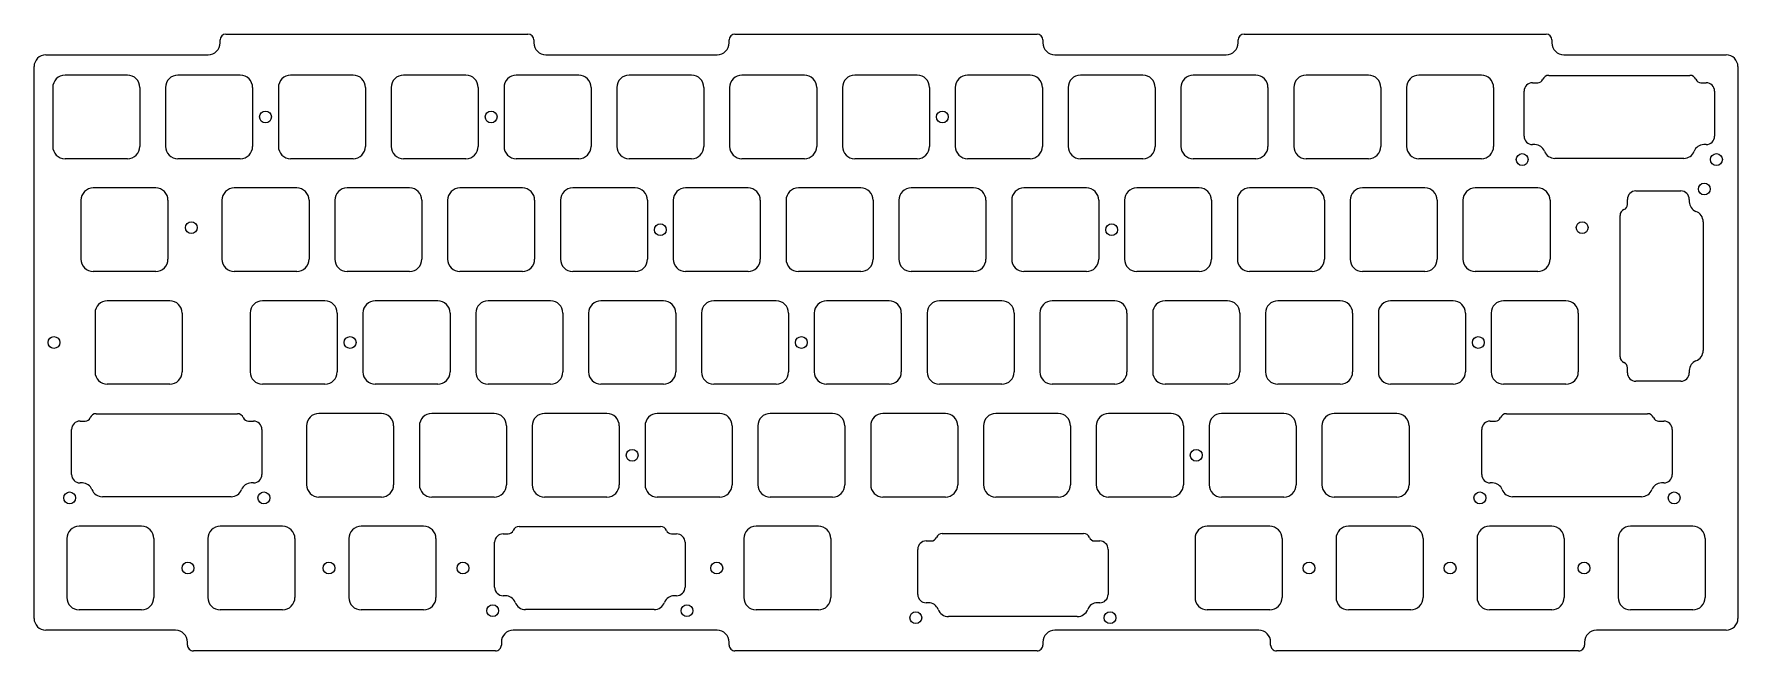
# Model space of a CAD drawing. Header units: millimetres. Extents: x -10 to 277, y -90 to 14.
import ezdxf

# ---------------------------------------------------------------- set-up
doc = ezdxf.new("R2010")
doc.units = ezdxf.units.MM
doc.layers.add('BLACK', color=7, linetype='CONTINUOUS')
doc.layers.add('Edge.Cuts', color=53, linetype='CONTINUOUS')

msp = doc.modelspace()

# ---------------------------------------------------------------- linework, layer by layer
at = {"layer": 'BLACK', "linetype": 'Continuous'}
for p, q in [((12.41875, -31.05), (1.868749, -31.05)), ((-0.20625, -33.125), (-0.20625, -43.075001)), ((14.49375, -33.125), (14.49375, -43.075)), ((12.41875, -45.15), (1.86875, -45.15))]:
    msp.add_line(p, q, dxfattribs=at)
at = {"layer": 'BLACK'}
for centre, radius, start, end in [((1.868754, -33.125004), 2.075004, 90.00013806, 179.99988955), ((12.41875, -33.125), 2.075, 0, 90), ((1.868752, -43.074998), 2.075002, 180.00008284, 269.99994478), ((12.41875, -43.075), 2.075, 270, 0)]:
    msp.add_arc(centre, radius, start, end, dxfattribs=at)
at = {"layer": 'Edge.Cuts', "linetype": 'Continuous'}
for p, q in [((20.9, 12.5), (20.9, 13)), ((21.9, 14), (72.9, 14)), ((73.9, 13), (73.9, 12.5)), ((106.85, 12.5), (106.85, 13)), ((107.85, 14), (158.85, 14)), ((159.85, 13), (159.85, 12.5)), ((192.8, 12.5), (192.8, 13)), ((193.8, 14), (244.8, 14)), ((245.8, 13), (245.8, 12.5)), ((-8.5, 10.5), (18.9, 10.5)), ((75.9, 10.5), (104.85, 10.5)), ((161.85, 10.5), (190.8, 10.5)), ((247.8, 10.5), (275.2, 10.5)), ((-10.5, -84.7), (-10.5, 8.5)), ((5.275, 7.05), (-5.275, 7.05)), ((24.325, 7.05), (13.775, 7.05)), ((43.375, 7.05), (32.825, 7.05)), ((62.425, 7.05), (51.875, 7.05)), ((81.475, 7.05), (70.925, 7.05)), ((100.525, 7.05), (89.975, 7.05)), ((119.575, 7.05), (109.025, 7.05)), ((138.625, 7.05), (128.075, 7.05)), ((157.675, 7.05), (147.125, 7.05)), ((176.725, 7.05), (166.175, 7.05)), ((195.775, 7.05), (185.225, 7.05)), ((214.825, 7.05), (204.275, 7.05)), ((233.875, 7.05), (223.325, 7.05)), ((242.52436, 5.77544), (243.38997, 5.77544)), ((245.24718, 7.0276), (269.10242, 7.0276)), ((270.95963, 5.77544), (271.82524, 5.77544)), ((277.2, 8.5), (277.2, -84.7)), ((-7.35, 4.975), (-7.35, -4.975)), ((7.35, 4.975), (7.35, -4.975)), ((11.7, 4.975), (11.7, -4.975)), ((26.4, 4.975), (26.4, -4.975)), ((30.75, 4.975), (30.75, -4.975)), ((45.45, 4.975), (45.45, -4.975)), ((49.8, 4.975), (49.8, -4.975)), ((64.5, 4.975), (64.5, -4.975)), ((68.85, 4.975), (68.85, -4.975)), ((83.55, 4.975), (83.55, -4.975)), ((87.9, 4.975), (87.9, -4.975)), ((102.6, 4.975), (102.6, -4.975)), ((106.95, 4.975), (106.95, -4.975)), ((121.65, 4.975), (121.65, -4.975)), ((126, 4.975), (126, -4.975)), ((140.7, 4.975), (140.7, -4.975)), ((145.05, 4.975), (145.05, -4.975)), ((159.75, 4.975), (159.75, -4.975)), ((164.1, 4.975), (164.1, -4.975)), ((178.8, 4.975), (178.8, -4.975)), ((183.15, 4.975), (183.15, -4.975)), ((197.85, 4.975), (197.85, -4.975)), ((202.2, 4.975), (202.2, -4.975)), ((216.9, 4.975), (216.9, -4.975)), ((221.25, 4.975), (221.25, -4.975)), ((235.95, 4.975), (235.95, -4.975)), ((241.09936, -3.25044), (241.09936, 4.35044)), ((273.25024, 4.35044), (273.25024, -3.25044)), ((242.9284, -4.67544), (242.52436, -4.67544)), ((271.82524, -4.67544), (271.4212, -4.67544)), ((5.275, -7.05), (-5.275, -7.05)), ((24.325, -7.05), (13.775, -7.05)), ((43.375, -7.05), (32.825, -7.05)), ((62.425, -7.05), (51.875, -7.05)), ((81.475, -7.05), (70.925, -7.05)), ((100.525, -7.05), (89.975, -7.05)), ((119.575, -7.05), (109.025, -7.05)), ((138.625, -7.05), (128.075, -7.05)), ((157.675, -7.05), (147.125, -7.05)), ((176.725, -7.05), (166.175, -7.05)), ((195.775, -7.05), (185.225, -7.05)), ((214.825, -7.05), (204.275, -7.05)), ((233.875, -7.05), (223.325, -7.05)), ((268.0503, -7.01191), (246.2993, -7.01191)), ((-2.587499, -14.074999), (-2.587499, -24.025001)), ((10.0375, -12), (-0.5125, -12)), ((12.1125, -14.075), (12.112501, -14.075)), ((12.112501, -14.075), (12.112501, -24.025)), ((21.225, -14.075), (21.225, -24.025)), ((33.85, -12), (23.3, -12)), ((35.925, -14.075), (35.925, -24.025)), ((40.275, -14.075), (40.275, -24.025)), ((52.9, -12), (42.35, -12)), ((54.975, -14.075), (54.975, -24.025)), ((59.325, -14.075), (59.325, -24.025)), ((71.95, -12), (61.4, -12)), ((74.025, -14.075), (74.025, -24.025)), ((78.375, -14.075), (78.375, -24.025)), ((91, -12), (80.45, -12)), ((93.075, -14.075), (93.075, -24.025)), ((97.425, -14.075), (97.425, -24.025)), ((110.05, -12), (99.5, -12)), ((112.125, -14.075), (112.125, -24.025)), ((116.475, -14.075), (116.475, -24.025)), ((129.1, -12), (118.55, -12)), ((131.175, -14.075), (131.175, -24.025)), ((135.525, -14.075), (135.525, -24.025)), ((148.15, -12), (137.6, -12)), ((150.225, -14.075), (150.225, -24.025)), ((154.575, -14.075), (154.575, -24.025)), ((167.2, -12), (156.65, -12)), ((169.275, -14.075), (169.275, -24.025)), ((173.625, -14.075), (173.625, -24.025)), ((186.25, -12), (175.7, -12)), ((188.325, -14.075), (188.325, -24.025)), ((192.675, -14.075), (192.675, -24.025)), ((205.3, -12), (194.75, -12)), ((207.375, -14.075), (207.375, -24.025)), ((211.725, -14.075), (211.725, -24.025)), ((224.35, -12), (213.8, -12)), ((226.425, -14.075), (226.425, -24.025)), ((230.775, -14.075), (230.775, -24.025)), ((243.4, -12), (232.85, -12)), ((245.475, -14.075), (245.475, -24.025)), ((258.54331, -14.79037), (258.54331, -13.92476)), ((259.96831, -12.49976), (267.56919, -12.49976)), ((268.99419, -13.92476), (268.99419, -14.3288)), ((257.29115, -40.50282), (257.29115, -16.64758)), ((271.33066, -17.6997), (271.33066, -39.4507)), ((10.0375, -26.1), (-0.5125, -26.1)), ((33.85, -26.1), (23.3, -26.1)), ((52.9, -26.1), (42.35, -26.1)), ((71.95, -26.1), (61.4, -26.1)), ((91, -26.1), (80.45, -26.1)), ((110.05, -26.1), (99.5, -26.1)), ((129.1, -26.1), (118.55, -26.1)), ((148.15, -26.1), (137.6, -26.1)), ((167.2, -26.1), (156.65, -26.1)), ((186.25, -26.1), (175.7, -26.1)), ((205.3, -26.1), (194.75, -26.1)), ((224.35, -26.1), (213.8, -26.1)), ((243.4, -26.1), (232.85, -26.1)), ((38.6125, -31.05), (28.0625, -31.05)), ((57.6625, -31.05), (47.1125, -31.05)), ((76.7125, -31.05), (66.1625, -31.05)), ((95.7625, -31.05), (85.2125, -31.05)), ((114.8125, -31.05), (104.2625, -31.05)), ((133.8625, -31.05), (123.3125, -31.05)), ((152.9125, -31.05), (142.3625, -31.05)), ((171.9625, -31.05), (161.4125, -31.05)), ((191.0125, -31.05), (180.4625, -31.05)), ((210.0625, -31.05), (199.5125, -31.05)), ((229.1125, -31.05), (218.5625, -31.05)), ((248.16875, -31.05), (237.618749, -31.05)), ((25.9875, -33.125), (25.9875, -43.075)), ((40.6875, -33.125), (40.6875, -43.075)), ((45.0375, -33.125), (45.0375, -43.075)), ((59.7375, -33.125), (59.7375, -43.075)), ((64.0875, -33.125), (64.0875, -43.075)), ((78.7875, -33.125), (78.7875, -43.075)), ((83.1375, -33.125), (83.1375, -43.075)), ((97.8375, -33.125), (97.8375, -43.075)), ((102.1875, -33.125), (102.1875, -43.075)), ((116.8875, -33.125), (116.8875, -43.075)), ((121.2375, -33.125), (121.2375, -43.075)), ((135.9375, -33.125), (135.9375, -43.075)), ((140.2875, -33.125), (140.2875, -43.075)), ((154.9875, -33.125), (154.9875, -43.075)), ((159.3375, -33.125), (159.3375, -43.075)), ((174.0375, -33.125), (174.0375, -43.075)), ((178.3875, -33.125), (178.3875, -43.075)), ((193.0875, -33.125), (193.0875, -43.075)), ((197.4375, -33.125), (197.4375, -43.075)), ((212.1375, -33.125), (212.1375, -43.075)), ((216.4875, -33.125), (216.4875, -43.075)), ((231.1875, -33.125), (231.1875, -43.075)), ((235.54375, -33.125), (235.54375, -43.075001)), ((250.24375, -33.125), (250.24375, -43.075)), ((258.54331, -43.22564), (258.54331, -42.36003)), ((268.99419, -42.8216), (268.99419, -43.22564)), ((38.6125, -45.15), (28.0625, -45.15)), ((57.6625, -45.15), (47.1125, -45.15)), ((76.7125, -45.15), (66.1625, -45.15)), ((95.7625, -45.15), (85.2125, -45.15)), ((114.8125, -45.15), (104.2625, -45.15)), ((133.8625, -45.15), (123.3125, -45.15)), ((152.9125, -45.15), (142.3625, -45.15)), ((171.9625, -45.15), (161.4125, -45.15)), ((191.0125, -45.15), (180.4625, -45.15)), ((210.0625, -45.15), (199.5125, -45.15)), ((229.1125, -45.15), (218.5625, -45.15)), ((248.16875, -45.15), (237.61875, -45.15)), ((267.56919, -44.65064), (259.96831, -44.65064)), ((-2.74439, -51.37456), (-1.87878, -51.37456)), ((-0.02157, -50.1224), (23.83367, -50.1224)), ((25.69088, -51.37456), (26.55649, -51.37456)), ((48.1375, -50.1), (37.5875, -50.1)), ((67.1875, -50.1), (56.6375, -50.1)), ((86.2375, -50.1), (75.6875, -50.1)), ((105.2875, -50.1), (94.7375, -50.1)), ((124.3375, -50.1), (113.7875, -50.1)), ((143.3875, -50.1), (132.8375, -50.1)), ((162.4375, -50.1), (151.8875, -50.1)), ((181.4875, -50.1), (170.9375, -50.1)), ((200.5375, -50.1), (189.9875, -50.1)), ((219.5875, -50.1), (209.0375, -50.1)), ((235.38061, -51.37456), (236.24622, -51.37456)), ((238.10343, -50.1224), (261.95867, -50.1224)), ((263.81588, -51.37456), (264.68149, -51.37456)), ((-4.16939, -60.40044), (-4.16939, -52.79956)), ((27.98149, -52.79956), (27.98149, -60.40044)), ((35.5125, -52.175), (35.5125, -62.125)), ((50.2125, -52.175), (50.2125, -62.125)), ((54.5625, -52.175), (54.5625, -62.125)), ((69.2625, -52.175), (69.2625, -62.125)), ((73.6125, -52.175), (73.6125, -62.125)), ((88.3125, -52.175), (88.3125, -62.125)), ((92.6625, -52.175), (92.6625, -62.125)), ((107.3625, -52.175), (107.3625, -62.125)), ((111.7125, -52.175), (111.7125, -62.125)), ((126.4125, -52.175), (126.4125, -62.125)), ((130.7625, -52.175), (130.7625, -62.125)), ((145.4625, -52.175), (145.4625, -62.125)), ((149.8125, -52.175), (149.8125, -62.125)), ((164.5125, -52.175), (164.5125, -62.125)), ((168.8625, -52.175), (168.8625, -62.125)), ((183.5625, -52.175), (183.5625, -62.125)), ((187.9125, -52.175), (187.9125, -62.125)), ((202.6125, -52.175), (202.6125, -62.125)), ((206.9625, -52.175), (206.9625, -62.125)), ((221.6625, -52.175), (221.6625, -62.125)), ((233.95561, -60.40044), (233.95561, -52.79956)), ((266.10649, -52.79956), (266.10649, -60.40044)), ((-2.34035, -61.82544), (-2.74439, -61.82544)), ((26.55649, -61.82544), (26.15245, -61.82544)), ((235.78465, -61.82544), (235.38061, -61.82544)), ((264.68149, -61.82544), (264.27745, -61.82544)), ((22.78155, -64.16191), (1.03055, -64.16191)), ((48.1375, -64.2), (37.5875, -64.2)), ((67.1875, -64.2), (56.6375, -64.2)), ((86.2375, -64.2), (75.6875, -64.2)), ((105.2875, -64.2), (94.7375, -64.2)), ((124.3375, -64.2), (113.7875, -64.2)), ((143.3875, -64.2), (132.8375, -64.2)), ((162.4375, -64.2), (151.8875, -64.2)), ((181.4875, -64.2), (170.9375, -64.2)), ((200.5375, -64.2), (189.9875, -64.2)), ((219.5875, -64.2), (209.0375, -64.2)), ((260.90655, -64.16191), (239.15555, -64.16191)), ((-4.96875, -71.225), (-4.96875, -81.175001)), ((7.65625, -69.15), (-2.893751, -69.15)), ((9.73125, -71.225), (9.73125, -81.175)), ((18.84375, -71.225), (18.84375, -81.175001)), ((31.46875, -69.15), (20.918749, -69.15)), ((33.54375, -71.225), (33.54375, -81.175)), ((42.65625, -71.225), (42.65625, -81.175001)), ((55.28125, -69.15), (44.731249, -69.15)), ((57.35625, -71.225), (57.35625, -81.175)), ((67.26811, -79.45044), (67.26811, -71.84956)), ((68.69311, -70.42456), (69.55872, -70.42456)), ((71.41593, -69.1724), (95.27117, -69.1724)), ((97.12838, -70.42456), (97.99399, -70.42456)), ((99.41899, -71.84956), (99.41899, -79.45044)), ((109.33125, -71.225), (109.33125, -81.175001)), ((121.95625, -69.15), (111.406249, -69.15)), ((124.03125, -71.225), (124.03125, -81.175)), ((140.13061, -71.615185), (140.99622, -71.615185)), ((142.85343, -70.363025), (166.70867, -70.363025)), ((168.56588, -71.615185), (169.43149, -71.615185)), ((185.53125, -71.225), (185.53125, -81.175001)), ((198.15625, -69.15), (187.606249, -69.15)), ((200.23125, -71.225), (200.23125, -81.175)), ((209.34375, -71.225), (209.34375, -81.175001)), ((221.96875, -69.15), (211.418749, -69.15)), ((224.04375, -71.225), (224.04375, -81.175)), ((233.15625, -71.225), (233.15625, -81.175001)), ((245.78125, -69.15), (235.231249, -69.15)), ((247.85625, -71.225), (247.85625, -81.175)), ((256.96875, -71.225), (256.96875, -81.175001)), ((269.59375, -69.15), (259.043749, -69.15)), ((271.66875, -71.225), (271.66875, -81.175)), ((138.70561, -80.641065), (138.70561, -73.040185)), ((170.85649, -73.040185), (170.85649, -80.641065)), ((7.65625, -83.25), (-2.89375, -83.25)), ((31.46875, -83.25), (20.91875, -83.25)), ((55.28125, -83.25), (44.73125, -83.25)), ((69.09715, -80.87544), (68.69311, -80.87544)), ((94.21905, -83.21191), (72.46805, -83.21191)), ((97.99399, -80.87544), (97.58995, -80.87544)), ((121.95625, -83.25), (111.40625, -83.25)), ((140.53465, -82.066065), (140.13061, -82.066065)), ((169.43149, -82.066065), (169.02745, -82.066065)), ((198.15625, -83.25), (187.60625, -83.25)), ((221.96875, -83.25), (211.41875, -83.25)), ((245.78125, -83.25), (235.23125, -83.25)), ((269.59375, -83.25), (259.04375, -83.25)), ((165.65655, -84.402535), (143.90555, -84.402535)), ((13.4, -86.7), (-8.5, -86.7)), ((15.4, -89.2), (15.4, -88.7)), ((68.4, -88.7), (68.4, -89.2)), ((104.85, -86.7), (70.4, -86.7)), ((106.85, -89.2), (106.85, -88.7)), ((159.85, -88.7), (159.85, -89.2)), ((196.3, -86.7), (161.85, -86.7)), ((198.3, -89.2), (198.3, -88.7)), ((251.3, -88.7), (251.3, -89.2)), ((275.2, -86.7), (253.3, -86.7)), ((67.4, -90.2), (16.4, -90.2)), ((158.85, -90.2), (107.85, -90.2)), ((250.3, -90.2), (199.3, -90.2))]:
    msp.add_line(p, q, dxfattribs=at)
at = {"layer": 'Edge.Cuts'}
for centre in [(28.575, 0), (66.675, 0), (142.875, 0), (240.775, -7.2), (273.575, -7.2), (271.51875, -12.175), (16.04875, -18.7), (95.25, -19.05), (171.45, -19.05), (250.9012, -18.7), (-7.14375, -38.1), (42.8625, -38.1), (119.0625, -38.1), (233.3625, -38.1), (90.4875, -57.15), (185.7375, -57.15), (-4.49375, -64.35), (28.30625, -64.35), (233.63125, -64.35), (266.43125, -64.35), (15.478125, -76.2), (39.290625, -76.2), (61.9125, -76.2), (104.775, -76.2), (204.7875, -76.2), (228.6, -76.2), (251.221875, -76.2), (66.94375, -83.4), (99.74375, -83.4), (138.38125, -84.590625), (171.18125, -84.590625)]:
    msp.add_circle(centre, 1, dxfattribs=at)
for centre, radius, start, end in [((18.9, 12.499996), 2, 270, 0.00011459), ((21.9, 12.999996), 1, 90, 179.99977082), ((72.9, 12.999996), 1.000004, 0.00022918, 90), ((75.9, 12.499996), 1.999996, 179.99988541, 270), ((104.85, 12.499996), 2, 270, 0.00011459), ((107.85, 12.999996), 1, 90, 179.99977082), ((158.85, 12.999996), 1.000004, 0.00022918, 90), ((161.85, 12.499996), 1.999996, 179.99988541, 270), ((190.8, 12.499996), 2, 270, 0.00011459), ((193.8, 12.999996), 1, 90, 179.99977082), ((244.8, 12.999996), 1.000004, 0.00022918, 90), ((247.8, 12.499996), 1.999996, 179.99988541, 270), ((-8.5, 8.499996), 2, 90, 179.99988541), ((275.2, 8.499996), 2.000004, 0.00011459, 90), ((-5.275001, 4.975001), 2.074999, 89.99997239, 180.00002761), ((5.275, 4.975), 2.075, 0, 90), ((13.775, 4.975), 2.075, 90, 180), ((24.325, 4.975), 2.075, 0, 90), ((32.825, 4.975), 2.075, 90, 180), ((43.375, 4.975), 2.075, 0, 90), ((51.875, 4.975), 2.075, 90, 180), ((62.425, 4.975), 2.075, 0, 90), ((70.925, 4.975), 2.075, 90, 180), ((81.475, 4.975), 2.075, 0, 90), ((89.975, 4.975), 2.075, 90, 180), ((100.525, 4.975), 2.075, 0, 90), ((109.025, 4.975), 2.075, 90, 180), ((119.575, 4.975), 2.075, 0, 90), ((128.075, 4.975), 2.075, 90, 180), ((138.625, 4.975), 2.075, 0, 90), ((147.125, 4.975), 2.075, 90, 180), ((157.675, 4.975), 2.075, 0, 90), ((166.175, 4.975), 2.075, 90, 180), ((176.725, 4.975), 2.075, 0, 90), ((185.225, 4.975), 2.075, 90, 180), ((195.775, 4.975), 2.075, 0, 90), ((204.275, 4.975), 2.075, 90, 180), ((214.825, 4.975), 2.075, 0, 90), ((223.325, 4.975), 2.075, 90, 180), ((233.875, 4.975), 2.075, 0, 90), ((242.52436, 4.35044), 1.425, 90, 180), ((243.38997, 6.70385), 0.928411, 270, 337.97729805), ((245.2472, 5.9526), 1.075006, 90.00106597, 157.97610066), ((269.1024, 5.9526), 1.075, 22.02389934, 89.99893403), ((270.9596, 6.7039), 0.92846, 202.02625676, 270.00185132), ((271.82524, 4.35044), 1.425, 0, 90), ((-5.275001, -4.975001), 2.074999, 179.99997239, 270.00002761), ((5.275, -4.975), 2.075, 270, 0), ((13.775, -4.975), 2.075, 180, 270), ((24.325, -4.975), 2.075, 270, 0), ((32.825, -4.975), 2.075, 180, 270), ((43.375, -4.975), 2.075, 270, 0), ((51.875, -4.975), 2.075, 180, 270), ((62.425, -4.975), 2.075, 270, 0), ((70.925, -4.975), 2.075, 180, 270), ((81.475, -4.975), 2.075, 270, 0), ((89.975, -4.975), 2.075, 180, 270), ((100.525, -4.975), 2.075, 270, 0), ((109.025, -4.975), 2.075, 180, 270), ((119.575, -4.975), 2.075, 270, 0), ((128.075, -4.975), 2.075, 180, 270), ((138.625, -4.975), 2.075, 270, 0), ((147.125, -4.975), 2.075, 180, 270), ((157.675, -4.975), 2.075, 270, 0), ((166.175, -4.975), 2.075, 180, 270), ((176.725, -4.975), 2.075, 270, 0), ((185.225, -4.975), 2.075, 180, 270), ((195.775, -4.975), 2.075, 270, 0), ((204.275, -4.975), 2.075, 180, 270), ((214.825, -4.975), 2.075, 270, 0), ((223.325, -4.975), 2.075, 180, 270), ((233.875, -4.975), 2.075, 270, 0), ((242.52436, -3.25044), 1.425, 180, 270), ((242.92841, -6.40037), 1.72493, 20.54597615, 90.00033216), ((271.4212, -6.4004), 1.724938, 90, 159.45340178), ((271.8252, -3.2504), 1.42504, 270.00160826, 359.99839174), ((246.29931, -5.13696), 1.87495, 200.54592343, 269.99969441), ((268.0503, -5.137), 1.874943, 270, 339.45493501), ((-0.5125, -14.074999), 2.074999, 90, 180), ((10.0375, -14.075), 2.075, 0, 90), ((23.3, -14.075), 2.075, 90, 180), ((33.85, -14.075), 2.075, 0, 90), ((42.35, -14.075), 2.075, 90, 180), ((52.9, -14.075), 2.075, 0, 90), ((61.4, -14.075), 2.075, 90, 180), ((71.95, -14.075), 2.075, 0, 90), ((80.45, -14.075), 2.075, 90, 180), ((91, -14.075), 2.075, 0, 90), ((99.5, -14.075), 2.075, 90, 180), ((110.05, -14.075), 2.075, 0, 90), ((118.55, -14.075), 2.075, 90, 180), ((129.1, -14.075), 2.075, 0, 90), ((137.6, -14.075), 2.075, 90, 180), ((148.15, -14.075), 2.075, 0, 90), ((156.65, -14.075), 2.075, 90, 180), ((167.2, -14.075), 2.075, 0, 90), ((175.7, -14.075), 2.075, 90, 180), ((186.25, -14.075), 2.075, 0, 90), ((194.75, -14.075), 2.075, 90, 180), ((205.3, -14.075), 2.075, 0, 90), ((213.8, -14.075), 2.075, 90, 180), ((224.35, -14.075), 2.075, 0, 90), ((232.85, -14.075), 2.075, 90, 180), ((243.4, -14.075), 2.075, 0, 90), ((259.96831, -13.92476), 1.425, 90, 180), ((267.56915, -13.9248), 1.42504, 0.00160826, 89.99839174), ((270.71915, -14.3288), 1.724938, 180, 249.45340178), ((258.36615, -16.6476), 1.075, 112.02389934, 179.99893403), ((257.61485, -14.7904), 0.92846, 292.02625676, 0.00185132), ((269.45575, -17.6997), 1.874943, 0, 69.45493501), ((-0.5125, -24.025001), 2.074999, 180, 270), ((10.0375, -24.025), 2.075001, 270, 0), ((23.3, -24.025), 2.075, 180, 270), ((33.85, -24.025), 2.075, 270, 0), ((42.35, -24.025), 2.075, 180, 270), ((52.9, -24.025), 2.075, 270, 0), ((61.4, -24.025), 2.075, 180, 270), ((71.95, -24.025), 2.075, 270, 0), ((80.45, -24.025), 2.075, 180, 270), ((91, -24.025), 2.075, 270, 0), ((99.5, -24.025), 2.075, 180, 270), ((110.05, -24.025), 2.075, 270, 0), ((118.55, -24.025), 2.075, 180, 270), ((129.1, -24.025), 2.075, 270, 0), ((137.6, -24.025), 2.075, 180, 270), ((148.15, -24.025), 2.075, 270, 0), ((156.65, -24.025), 2.075, 180, 270), ((167.2, -24.025), 2.075, 270, 0), ((175.7, -24.025), 2.075, 180, 270), ((186.25, -24.025), 2.075, 270, 0), ((194.75, -24.025), 2.075, 180, 270), ((205.3, -24.025), 2.075, 270, 0), ((213.8, -24.025), 2.075, 180, 270), ((224.35, -24.025), 2.075, 270, 0), ((232.85, -24.025), 2.075, 180, 270), ((243.4, -24.025), 2.075, 270, 0), ((28.0625, -33.125), 2.075, 90, 180), ((38.6125, -33.125), 2.075, 0, 90), ((47.1125, -33.125), 2.075, 90, 180), ((57.6625, -33.125), 2.075, 0, 90), ((66.1625, -33.125), 2.075, 90, 180), ((76.7125, -33.125), 2.075, 0, 90), ((85.2125, -33.125), 2.075, 90, 180), ((95.7625, -33.125), 2.075, 0, 90), ((104.2625, -33.125), 2.075, 90, 180), ((114.8125, -33.125), 2.075, 0, 90), ((123.3125, -33.125), 2.075, 90, 180), ((133.8625, -33.125), 2.075, 0, 90), ((142.3625, -33.125), 2.075, 90, 180), ((152.9125, -33.125), 2.075, 0, 90), ((161.4125, -33.125), 2.075, 90, 180), ((171.9625, -33.125), 2.075, 0, 90), ((180.4625, -33.125), 2.075, 90, 180), ((191.0125, -33.125), 2.075, 0, 90), ((199.5125, -33.125), 2.075, 90, 180), ((210.0625, -33.125), 2.075, 0, 90), ((218.5625, -33.125), 2.075, 90, 180), ((229.1125, -33.125), 2.075, 0, 90), ((237.6188, -33.125), 2.07505, 90.00140823, 180), ((248.1688, -33.125), 2.075, 0, 90.00138062), ((269.45571, -39.45069), 1.87495, 290.54592343, 359.99969441), ((28.0625, -43.075), 2.075, 180, 270), ((38.6125, -43.075), 2.075, 270, 0), ((47.1125, -43.075), 2.075, 180, 270), ((57.6625, -43.075), 2.075, 270, 0), ((66.1625, -43.075), 2.075, 180, 270), ((76.7125, -43.075), 2.075, 270, 0), ((85.2125, -43.075), 2.075, 180, 270), ((95.7625, -43.075), 2.075, 270, 0), ((104.2625, -43.075), 2.075, 180, 270), ((114.8125, -43.075), 2.075, 270, 0), ((123.3125, -43.075), 2.075, 180, 270), ((133.8625, -43.075), 2.075, 270, 0), ((142.3625, -43.075), 2.075, 180, 270), ((152.9125, -43.075), 2.075, 270, 0), ((161.4125, -43.075), 2.075, 180, 270), ((171.9625, -43.075), 2.075, 270, 0), ((180.4625, -43.075), 2.075, 180, 270), ((191.0125, -43.075), 2.075, 270, 0), ((199.5125, -43.075), 2.075, 180, 270), ((210.0625, -43.075), 2.075, 270, 0), ((218.5625, -43.075), 2.075, 180, 270), ((229.1125, -43.075), 2.075, 270, 0), ((237.6188, -43.075), 2.075, 180.00002761, 269.99861938), ((248.1688, -43.075), 2.07495, 269.99861938, 0), ((258.36615, -40.5028), 1.075006, 180.00106597, 247.97610066), ((257.6149, -42.36003), 0.928411, 0, 67.97729805), ((270.71912, -42.82159), 1.72493, 110.54597615, 180.00033216), ((259.96831, -43.22564), 1.425, 180, 270), ((267.56919, -43.22564), 1.425, 270, 0), ((-2.74439, -52.79956), 1.425, 90, 180), ((-1.87878, -50.44615), 0.928411, 270, 337.97729805), ((-0.02155, -51.1974), 1.075006, 90.00106597, 157.97610066), ((23.83365, -51.1974), 1.075, 22.02389934, 89.99893403), ((25.69085, -50.4461), 0.92846, 202.02625676, 270.00185132), ((26.55649, -52.79956), 1.425, 0, 90), ((37.5875, -52.175), 2.075, 90, 180), ((48.1375, -52.175), 2.075, 0, 90), ((56.6375, -52.175), 2.075, 90, 180), ((67.1875, -52.175), 2.075, 0, 90), ((75.6875, -52.175), 2.075, 90, 180), ((86.2375, -52.175), 2.075, 0, 90), ((94.7375, -52.175), 2.075, 90, 180), ((105.2875, -52.175), 2.075, 0, 90), ((113.7875, -52.175), 2.075, 90, 180), ((124.3375, -52.175), 2.075, 0, 90), ((132.8375, -52.175), 2.075, 90, 180), ((143.3875, -52.175), 2.075, 0, 90), ((151.8875, -52.175), 2.075, 90, 180), ((162.4375, -52.175), 2.075, 0, 90), ((170.9375, -52.175), 2.075, 90, 180), ((181.4875, -52.175), 2.075, 0, 90), ((189.9875, -52.175), 2.075, 90, 180), ((200.5375, -52.175), 2.075, 0, 90), ((209.0375, -52.175), 2.075, 90, 180), ((219.5875, -52.175), 2.075, 0, 90), ((235.38061, -52.79956), 1.425, 90, 180), ((236.24622, -50.44615), 0.928411, 270, 337.97729805), ((238.10345, -51.1974), 1.075006, 90.00106597, 157.97610066), ((261.95865, -51.1974), 1.075, 22.02389934, 89.99893403), ((263.81585, -50.4461), 0.92846, 202.02625676, 270.00185132), ((264.68149, -52.79956), 1.425, 0, 90), ((-2.74439, -60.40044), 1.425, 180, 270), ((26.55645, -60.4004), 1.42504, 270.00160826, 359.99839174), ((235.38061, -60.40044), 1.425, 180, 270), ((264.68145, -60.4004), 1.42504, 270.00160826, 359.99839174), ((-2.34034, -63.55037), 1.72493, 20.54597615, 90.00033216), ((1.03056, -62.28696), 1.87495, 200.54592343, 269.99969441), ((22.78155, -62.287), 1.874943, 270, 339.45493501), ((26.15245, -63.5504), 1.724938, 90, 159.45340178), ((37.5875, -62.125), 2.075, 180, 270), ((48.1375, -62.125), 2.075, 270, 0), ((56.6375, -62.125), 2.075, 180, 270), ((67.1875, -62.125), 2.075, 270, 0), ((75.6875, -62.125), 2.075, 180, 270), ((86.2375, -62.125), 2.075, 270, 0), ((94.7375, -62.125), 2.075, 180, 270), ((105.2875, -62.125), 2.075, 270, 0), ((113.7875, -62.125), 2.075, 180, 270), ((124.3375, -62.125), 2.075, 270, 0), ((132.8375, -62.125), 2.075, 180, 270), ((143.3875, -62.125), 2.075, 270, 0), ((151.8875, -62.125), 2.075, 180, 270), ((162.4375, -62.125), 2.075, 270, 0), ((170.9375, -62.125), 2.075, 180, 270), ((181.4875, -62.125), 2.075, 270, 0), ((189.9875, -62.125), 2.075, 180, 270), ((200.5375, -62.125), 2.075, 270, 0), ((209.0375, -62.125), 2.075, 180, 270), ((219.5875, -62.125), 2.075, 270, 0), ((235.78466, -63.55037), 1.72493, 20.54597615, 90.00033216), ((239.15556, -62.28696), 1.87495, 200.54592343, 269.99969441), ((260.90655, -62.287), 1.874943, 270, 339.45493501), ((264.27745, -63.5504), 1.724938, 90, 159.45340178), ((-2.893746, -71.225004), 2.075004, 90.00013806, 179.99988955), ((7.65625, -71.225), 2.075, 0, 90), ((20.91875, -71.225), 2.075, 90.00002761, 180), ((31.4688, -71.225), 2.075, 0, 90.00138062), ((44.7313, -71.225), 2.07505, 90.0014082, 180), ((55.2813, -71.225), 2.075, 0, 90.00138062), ((68.69311, -71.84956), 1.425, 90, 180), ((69.55872, -69.49615), 0.928411, 270, 337.97729805), ((71.41595, -70.2474), 1.075006, 90.00106597, 157.97610066), ((95.27115, -70.2474), 1.075, 22.02389934, 89.99893403), ((97.12835, -69.4961), 0.92846, 202.02625676, 270.00185132), ((97.99399, -71.84956), 1.425, 0, 90), ((111.4063, -71.225), 2.07505, 90.0014082, 180), ((121.9563, -71.225), 2.075, 0, 90.00138062), ((140.130611, -73.040186), 1.425001, 90.00004021, 179.99995979), ((140.996223, -70.686778), 0.928407, 269.99981486, 337.97740026), ((142.853436, -71.438014), 1.074989, 90.00031979, 157.97636435), ((166.70865, -71.438025), 1.075, 22.02389934, 89.99893403), ((168.56575, -70.686925), 0.92826, 202.01712759, 270.0080241), ((169.43149, -73.040185), 1.425, 0, 90), ((187.6063, -71.225), 2.07505, 90.0014082, 180), ((198.1563, -71.225), 2.075, 0, 90.00138062), ((211.4188, -71.225), 2.07505, 90.0014082, 180), ((221.9688, -71.225), 2.075, 0, 90.00138062), ((235.2313, -71.225), 2.07505, 90.0014082, 180), ((245.7813, -71.225), 2.075, 0, 90.00138062), ((259.0438, -71.225), 2.07505, 90.0014082, 180), ((269.5938, -71.225), 2.075, 0, 90.00138062), ((68.69311, -79.45044), 1.425, 180, 270), ((97.99395, -79.4504), 1.42504, 270.00160826, 359.99839174), ((-2.893748, -81.174998), 2.075002, 180.00008284, 269.99994478), ((7.65625, -81.175), 2.075, 270, 0), ((20.91875, -81.175), 2.075, 180.00002761, 270), ((31.4688, -81.175), 2.07495, 269.99861935, 0), ((44.7313, -81.175), 2.075, 180.00002761, 269.99861938), ((55.2813, -81.175), 2.07495, 269.99861935, 0), ((69.09716, -82.60037), 1.72493, 20.54597615, 90.00033216), ((72.46806, -81.33696), 1.87495, 200.54592343, 269.99969441), ((94.21905, -81.337), 1.874943, 270, 339.45493501), ((97.58995, -82.6004), 1.724938, 90, 159.45340178), ((111.4063, -81.175), 2.075, 180.00002761, 269.99861938), ((121.9563, -81.175), 2.07495, 269.99861935, 0), ((140.130611, -80.641064), 1.425001, 180.00004021, 269.99995979), ((140.53466, -83.790997), 1.724932, 20.54603836, 90.00033216), ((143.905564, -82.527574), 1.874961, 200.5461953, 269.99957218), ((165.65663, -82.527685), 1.874847, 269.99755518, 339.45579401), ((169.0275, -83.791065), 1.724999, 90.00166075, 159.45274057), ((169.43145, -80.641025), 1.42504, 270.00160826, 359.99839174), ((187.6063, -81.175), 2.075, 180.00002761, 269.99861938), ((198.1563, -81.175), 2.07495, 269.99861935, 0), ((211.4188, -81.175), 2.075, 180.00002761, 269.99861938), ((221.9688, -81.175), 2.07495, 269.99861935, 0), ((235.2313, -81.175), 2.075, 180.00002761, 269.99861938), ((245.7813, -81.175), 2.07495, 269.99861935, 0), ((259.0438, -81.175), 2.075, 180.00002761, 269.99861938), ((269.5938, -81.175), 2.07495, 269.99861935, 0), ((-8.5, -84.7), 2, 180, 270), ((275.2, -84.700004), 2, 270, 0.00011459), ((13.4, -88.700004), 2.000004, 0.00011459, 90), ((70.4, -88.700004), 2, 90, 179.99988541), ((104.85, -88.700004), 2.000004, 0.00011459, 90), ((161.85, -88.700004), 2, 90, 179.99988541), ((196.3, -88.700004), 2.000004, 0.00011459, 90), ((253.3, -88.700004), 2, 90, 179.99988541), ((16.4, -89.200004), 0.999996, 179.99977082, 270), ((67.4, -89.200004), 1, 270, 0.00022918), ((107.85, -89.200004), 0.999996, 179.99977082, 270), ((158.85, -89.200004), 1, 270, 0.00022918), ((199.3, -89.200004), 0.999996, 179.99977082, 270), ((250.3, -89.200004), 1, 270, 0.00022918)]:
    msp.add_arc(centre, radius, start, end, dxfattribs=at)

doc.saveas('drawing.dxf')
